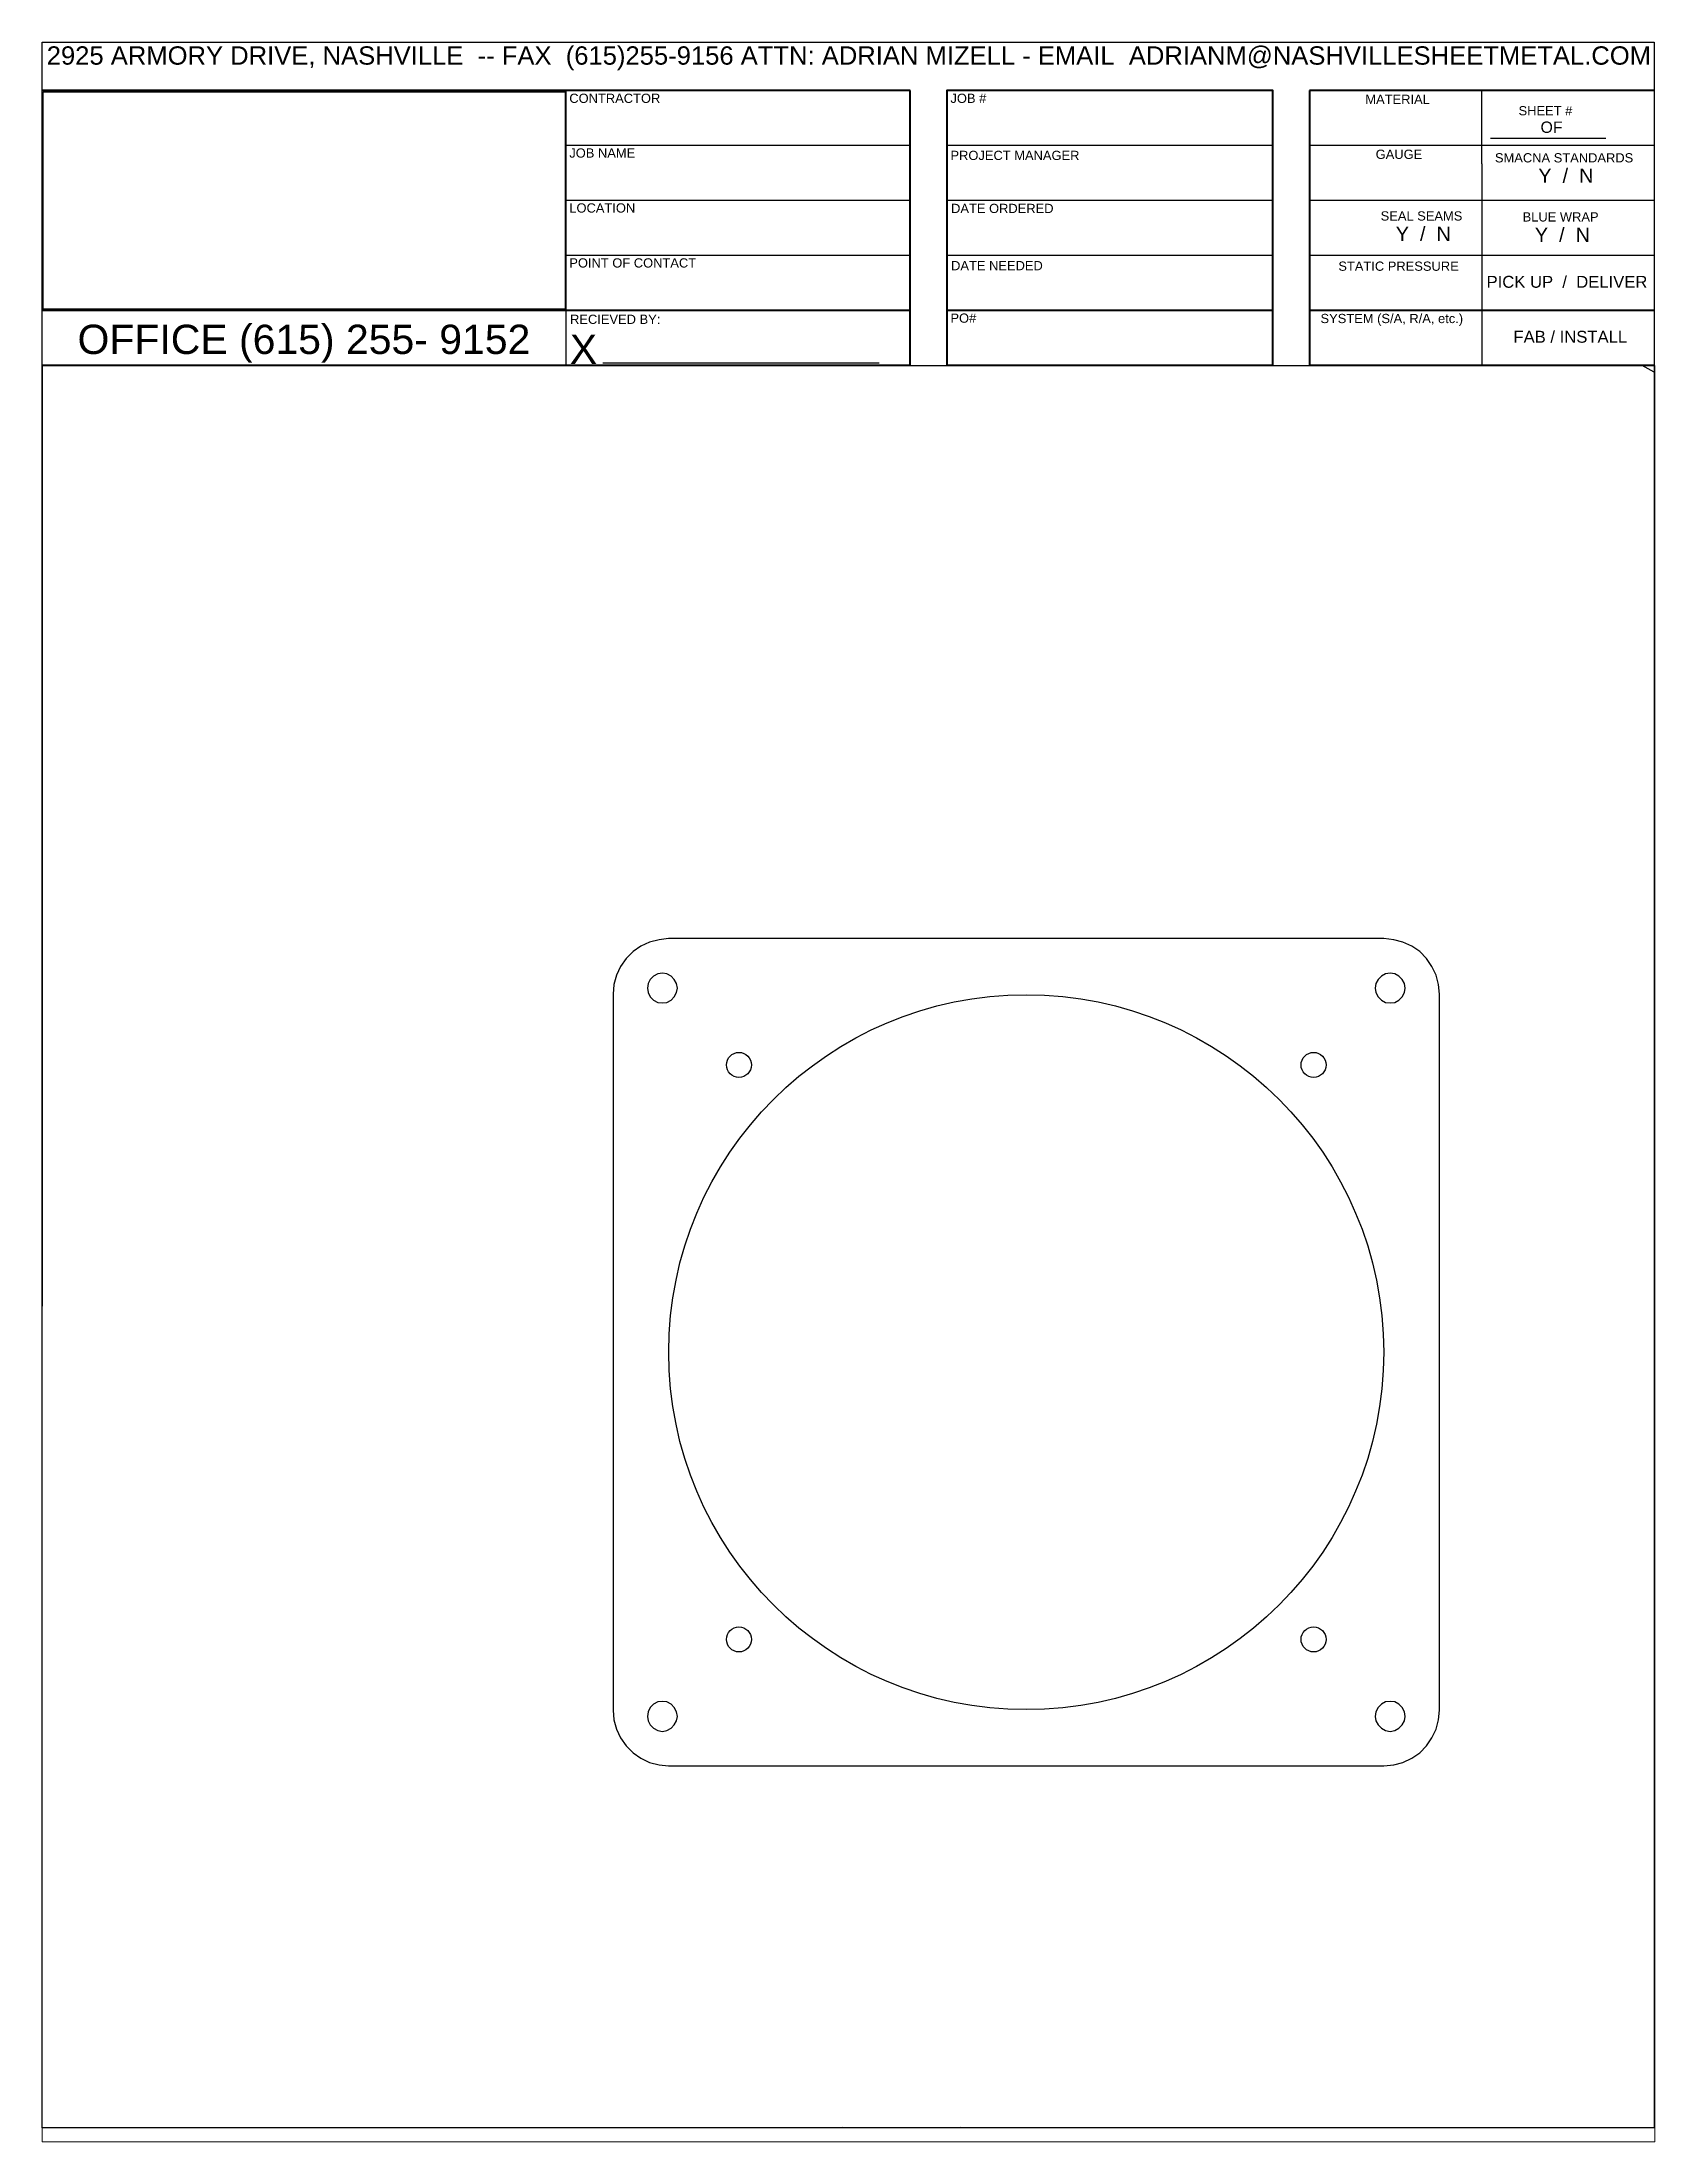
# Paper-space layout 'Layout1' of a CAD drawing. Header units: inches. Extents: x 0 to 8, y 0 to 10.5.
# The model-space entities are those that its viewports show. They can reach past a viewport. Long polylines and large blocks are cut down to what shows.
import ezdxf

# ---------------------------------------------------------------- set-up
doc = ezdxf.new("R2010")
doc.units = ezdxf.units.IN
doc.header["$MEASUREMENT"] = 0
doc.header["$XCLIPFRAME"] = 2
doc.layers.add('alum cab', color=9, linetype='Continuous')
doc.layers.add('trace', color=10, linetype='Continuous')
doc.styles.get("Standard").update_dxf_attribs({"font": 'arial.ttf'})
picture_1 = doc.add_image_def('image1.jpg', size_in_pixel=(240, 100))

# ---------------------------------------------------------------- blocks, each defined once
blk = doc.blocks.new('8x10 title block')
at = {"lineweight": 40}
for p, q in [((4.578344399210621, 10.74341926001934), (0, 10.74341926001934)), ((4.578344399210621, 10.16387380547388), (4.578344399210621, 10.74341926001934)), ((8.5, 10.74341926001934), (6.684058563241677, 10.74341926001934)), ((6.684058563241677, 10.74341926001934), (6.684058563241677, 9.294555623655702)), ((4.578344399210621, 9.294555623655702), (4.578344399210621, 10.16387380547388))]:
    blk.add_line(p, q, dxfattribs=at)
for p, q in [((7.592029281620838, 10.3570556236557), (7.592029281620831, 10.74341926001934)), ((8.5, 10.74341926001934), (8.5, 9.294555623655702)), ((4.578344399210621, 10.45364653274661), (2.762402962452298, 10.45364653274661)), ((6.490876745059864, 10.45364653274661), (4.771526217392441, 10.45364653274661)), ((8.5, 10.45364653274661), (6.684058563241677, 10.45364653274661)), ((7.637075811882482, 10.49247678570442), (8.245950727795218, 10.49247678570442)), ((7.592029281620838, 10.3570556236557), (7.592029281620838, 9.294555623655702)), ((4.578344399210621, 10.16387380547388), (2.762402962452298, 10.16387380547388)), ((6.490876745059864, 10.16387380547388), (4.771526217392441, 10.16387380547388)), ((8.5, 10.16387380547388), (6.684058563241677, 10.16387380547388)), ((4.578344399210621, 9.874101078201157), (2.762402962452298, 9.874101078201157)), ((6.490876745059864, 9.874101078201157), (4.771526217392441, 9.874101078201157)), ((8.5, 9.874101078201157), (6.684058563241677, 9.874101078201157)), ((2.762402962452298, 9.58432835092843), (2.762402962452298, 9.294555623655702)), ((2.95660677604539, 9.30877473760224), (4.413606833087953, 9.30877473760224))]:
    blk.add_line(p, q)
for points in [[(0, 11), (8.5, 11), (8.5, 0), (0, 0)], [(0, 11), (8.5, 11), (8.5, 0), (0, 0)], [(7.1e-15, 9.294555623655702), (8.5, 9.294555623655702), (8.5, 0), (7.1e-15, 0)]]:
    blk.add_lwpolyline(points, close=True)
blk.add_lwpolyline([(2.762402962452298, 10.74341926001934), (2.762402962452298, 9.58432835092843)])
for points in [[(6.490876745059857, 9.294555623655702), (6.490876745059857, 10.74341926001934), (4.771526217392448, 10.74341926001934), (4.771526217392448, 9.294555623655702)], [(4.578344399210621, 9.58432835092843), (0, 9.58432835092843)], [(6.490876745059857, 9.58432835092843), (4.771526217392448, 9.58432835092843)], [(8.5, 9.58432835092843), (6.684058563241677, 9.58432835092843)], [(4.578344399210621, 9.294555623655702), (0, 9.294555623655702)], [(6.490876745059857, 9.294555623655702), (4.771526217392448, 9.294555623655702)], [(8.5, 9.294555623655702), (6.684058563241677, 9.294555623655702)]]:
    blk.add_lwpolyline(points, dxfattribs=at)
at = {"color": 1}
blk.add_lwpolyline([(7.1e-15, 9.294555623655702), (7.1e-15, 4.332951747807351)], dxfattribs=at)
at = {"color": 4}
for points in [[(8.5, 9.258471231831347), (8.4375, 9.2945556236557)], [(4.22364257394669, -1.8e-15), (4.21875, 0.00282472888515)], [(4.84375, 0.00282472888515), (4.838857426053309, -1.8e-15)]]:
    blk.add_lwpolyline(points, dxfattribs=at)
at = {"attachment_point": 1}
for s, width, insert, char_height in [('\\pxqc;2925 ARMORY DRIVE, NASHVILLE  -- FAX  (615)255-9156 ATTN: ADRIAN MIZELL - EMAIL  ADRIANM@NASHVILLESHEETMETAL.COM', 8.509207634093343, (0, 10.97706125011389), 0.0965909090909091), ('CONTRACTOR', 1.315961921693372, (2.780449634595484, 10.72739733539403), 0.0486818181818182), ('JOB #', 1.315961921693372, (4.790203998979812, 10.72734610017006), 0.0486818181818182), ('MATERIAL', 1.315961921693372, (6.977932307610686, 10.72204876665252), 0.0486818181818182), ('SHEET #\\P\\pxqc;{\\H1.2308x;OF \\L         }', 0.3479313041330538, (7.785732290137218, 10.66187094808057), 0.0486818181818182), ('JOB NAME', 1.315961921693372, (2.780449634595484, 10.43896331725666), 0.0486818181818182), ('PROJECT MANAGER', 1.315961921693372, (4.790299143650869, 10.42638387017811), 0.0486818181818182), ('GAUGE', 1.315961921693372, (7.032426202147775, 10.4322760393798), 0.0486818181818182), ('\\pxqc;SMACNA STANDARDS\\P {\\H1.5385x;Y  /  N}', 1.056779186009492, (7.49750491156135, 10.41365600073436), 0.0486818181818182), ('LOCATION', 1.315961921693372, (2.780449634595484, 10.14919058998394), 0.0486818181818182), ('DATE ORDERED', 1.315961921693372, (4.793543736114571, 10.14678825196372), 0.0486818181818182), ('\\pxqc;SEAL SEAMS\\P {\\H1.5385x;Y  /  N}', 1.056779186009492, (6.745594693566367, 10.10718424917297), 0.0486818181818182), ('\\pxqc;BLUE WRAP\\P {\\H1.5385x;Y  /  N}', 1.056779186009492, (7.479114057747139, 10.10209079116704), 0.0486818181818182), ('POINT OF CONTACT', 1.315961921693372, (2.780449634595477, 9.85941786271121), 0.0486818181818182), ('DATE NEEDED', 1.315961921693372, (4.793543736114571, 9.84495217920766), 0.0486818181818182), ('STATIC PRESSURE', 1.315961921693372, (6.835513438235068, 9.842232744487594), 0.0486818181818182), ('PICK UP  /  DELIVER', 1.129733249533146, (7.61718368527341, 9.766829177270075), 0.0627840909090909), ('RECIEVED BY:', 1.315961921693372, (2.784420481174421, 9.562039242199177), 0.0486818181818182), ('PO#', 1.315961921693372, (4.790203998979812, 9.568255191079148), 0.0486818181818182), ('SYSTEM (S/A, R/A, etc.)', 1.315961921693372, (6.741475914469887, 9.566327306116511), 0.0486818181818182), ('\\pxqc;OFFICE (615) 255- 9152', 2.762402962452297, (0, 9.509272885223467), 0.1545454545454545), ('X', 1.315961921693372, (2.78315110345855, 9.457296407481476), 0.1545454545454545), ('\\pxqc;FAB / INSTALL ', 0.8828163147265897, (7.61718368527341, 9.477056449997349), 0.0627840909090909)]:
    blk.add_mtext_dynamic_manual_height_columns(s, width=width, gutter_width=1, heights=[0], dxfattribs=dict(at, insert=insert, char_height=char_height))
image = blk.add_image(picture_1, insert=(0.005591206782448, 9.590732866479105), size_in_units=(2.75284090909092, 1.14701704545455))
image.set_boundary_path([(-0.5, -0.5), (239.5, 99.50000000000001)])
image.dxf.clipping = 0

msp = doc.modelspace()

# ---------------------------------------------------------------- linework, layer by layer
for centre, radius in [((5.501124538938164, 4.407525062116359), 2.572086202120639), ((3.434195405079798, 6.474454195974725), 0.0899999999999999), ((7.56805367279653, 6.474454195974725), 0.0899999999999999), ((3.434195405079798, 2.340595928257993), 0.0899999999999999), ((7.56805367279653, 2.340595928257993), 0.0900000000000001)]:
    msp.add_circle(centre, radius)
at = {"layer": 'alum cab'}
for p, q in [((2.672173681699909, 7.289333021518078), (2.622333428860734, 7.239492768678903)), ((2.727994764879774, 7.329205223789447), (2.672173681699909, 7.289333021518078)), ((2.791790288513929, 7.357115765379379), (2.727994764879774, 7.329205223789447)), ((2.859573032375202, 7.375058256401477), (2.791790288513929, 7.357115765379379)), ((2.927355776236503, 7.383032696855739), (2.859573032375202, 7.375058256401477)), ((8.074857089466853, 7.383032696855739), (2.927355776236503, 7.383032696855739)), ((8.144633443441727, 7.375058256401477), (8.074857089466853, 7.383032696855739)), ((8.210422577189426, 7.357115765379379), (8.144633443441727, 7.375058256401477)), ((8.274218100823582, 7.329205223789447), (8.210422577189426, 7.357115765379379)), ((8.33203279411702, 7.289333021518078), (8.274218100823582, 7.329205223789447)), ((8.379879436842648, 7.239492768678903), (8.33203279411702, 7.289333021518078)), ((2.552557074885861, 7.119876161864883), (2.534614583863763, 7.052093418003611)), ((2.582461226589366, 7.181678075385466), (2.552557074885861, 7.119876161864883)), ((2.622333428860734, 7.239492768678903), (2.582461226589366, 7.181678075385466)), ((2.819700830103862, 7.113895331524194), (2.795777508741046, 7.089972010161378)), ((2.849604981807367, 7.129844212432718), (2.819700830103862, 7.113895331524194)), ((2.883496353738017, 7.133831432659864), (2.849604981807367, 7.129844212432718)), ((2.915394115555095, 7.129844212432718), (2.883496353738017, 7.133831432659864)), ((2.947291877372173, 7.113895331524194), (2.915394115555095, 7.129844212432718)), ((2.969221588621415, 7.089972010161378), (2.947291877372173, 7.113895331524194)), ((8.056914598444756, 7.113895331524194), (8.03299127708194, 7.089972010161378)), ((8.08681875014826, 7.129844212432718), (8.056914598444756, 7.113895331524194)), ((8.118716511965339, 7.133831432659864), (8.08681875014826, 7.129844212432718)), ((8.152607883895989, 7.129844212432718), (8.118716511965339, 7.133831432659864)), ((8.182512035599494, 7.113895331524194), (8.152607883895989, 7.129844212432718)), ((8.20643535696231, 7.089972010161378), (8.182512035599494, 7.113895331524194)), ((8.419751639113988, 7.181678075385466), (8.379879436842648, 7.239492768678903)), ((8.449655790817493, 7.119876161864883), (8.419751639113988, 7.181678075385466)), ((8.467598281839592, 7.052093418003611), (8.449655790817493, 7.119876161864883)), ((2.534614583863763, 7.052093418003611), (2.528633753523074, 6.982317064028737)), ((2.528633753523074, 6.982317064028737), (2.528633753523074, 1.832822140684815)), ((2.781822237946094, 7.060067858457873), (2.775841407605376, 7.026176486527223)), ((2.775841407605376, 7.026176486527223), (2.781822237946094, 6.994278724710145)), ((2.795777508741046, 7.089972010161378), (2.781822237946094, 7.060067858457873)), ((2.781822237946094, 6.994278724710145), (2.795777508741046, 6.96437457300664)), ((2.795777508741046, 6.96437457300664), (2.819700830103862, 6.940451251643853)), ((2.947291877372173, 6.940451251643853), (2.969221588621415, 6.96437457300664)), ((2.98517046952994, 7.060067858457873), (2.969221588621415, 7.089972010161378)), ((2.969221588621415, 6.96437457300664), (2.98517046952994, 6.994278724710145)), ((2.991151299870629, 7.026176486527223), (2.98517046952994, 7.060067858457873)), ((2.98517046952994, 6.994278724710145), (2.991151299870629, 7.026176486527223)), ((8.017042396173416, 7.060067858457873), (8.011061565832726, 7.026176486527223)), ((8.011061565832726, 7.026176486527223), (8.017042396173416, 6.994278724710145)), ((8.03299127708194, 7.089972010161378), (8.017042396173416, 7.060067858457873)), ((8.017042396173416, 6.994278724710145), (8.03299127708194, 6.96437457300664)), ((8.03299127708194, 6.96437457300664), (8.056914598444756, 6.940451251643853)), ((8.182512035599494, 6.940451251643853), (8.20643535696231, 6.96437457300664)), ((8.222384237870834, 7.060067858457873), (8.20643535696231, 7.089972010161378)), ((8.20643535696231, 6.96437457300664), (8.222384237870834, 6.994278724710145)), ((8.22637145809798, 7.026176486527223), (8.222384237870834, 7.060067858457873)), ((8.222384237870834, 6.994278724710145), (8.22637145809798, 7.026176486527223)), ((8.47357911218031, 6.982317064028737), (8.467598281839592, 7.052093418003611)), ((2.819700830103862, 6.940451251643853), (2.849604981807367, 6.9245023707353)), ((2.849604981807367, 6.9245023707353), (2.883496353738017, 6.920515150508155)), ((2.883496353738017, 6.920515150508155), (2.915394115555095, 6.9245023707353)), ((2.915394115555095, 6.9245023707353), (2.947291877372173, 6.940451251643853)), ((8.056914598444756, 6.940451251643853), (8.08681875014826, 6.9245023707353)), ((8.08681875014826, 6.9245023707353), (8.118716511965339, 6.920515150508155)), ((8.118716511965339, 6.920515150508155), (8.152607883895989, 6.9245023707353)), ((8.152607883895989, 6.9245023707353), (8.182512035599494, 6.940451251643853)), ((2.528633753523074, 1.832822140684815), (2.534614583863763, 1.763045786709955)), ((2.781822237946094, 1.820860480003407), (2.775841407605376, 1.786969108072771)), ((2.795777508741046, 1.850764631706912), (2.781822237946094, 1.820860480003407)), ((2.819700830103862, 1.874687953069727), (2.795777508741046, 1.850764631706912)), ((2.849604981807367, 1.890636833978252), (2.819700830103862, 1.874687953069727)), ((2.883496353738017, 1.894624054205397), (2.849604981807367, 1.890636833978252)), ((2.915394115555095, 1.890636833978252), (2.883496353738017, 1.894624054205397)), ((2.947291877372173, 1.874687953069727), (2.915394115555095, 1.890636833978252)), ((2.969221588621415, 1.850764631706912), (2.947291877372173, 1.874687953069727)), ((2.98517046952994, 1.820860480003407), (2.969221588621415, 1.850764631706912)), ((2.991151299870629, 1.786969108072771), (2.98517046952994, 1.820860480003407)), ((8.017042396173416, 1.820860480003407), (8.011061565832726, 1.786969108072771)), ((8.03299127708194, 1.850764631706912), (8.017042396173416, 1.820860480003407)), ((8.056914598444756, 1.874687953069727), (8.03299127708194, 1.850764631706912)), ((8.08681875014826, 1.890636833978252), (8.056914598444756, 1.874687953069727)), ((2.534614583863763, 1.763045786709955), (2.552557074885861, 1.695263042848669)), ((2.552557074885861, 1.695263042848669), (2.582461226589366, 1.6334611293281)), ((2.775841407605376, 1.786969108072771), (2.781822237946094, 1.755071346255693)), ((2.781822237946094, 1.755071346255693), (2.795777508741046, 1.725167194552188)), ((2.795777508741046, 1.725167194552188), (2.819700830103862, 1.701243873189387)), ((2.819700830103862, 1.701243873189387), (2.849604981807367, 1.685294992280834)), ((2.849604981807367, 1.685294992280834), (2.883496353738017, 1.679314161940144)), ((2.883496353738017, 1.679314161940144), (2.915394115555095, 1.685294992280834)), ((2.915394115555095, 1.685294992280834), (2.947291877372173, 1.701243873189387)), ((2.947291877372173, 1.701243873189387), (2.969221588621415, 1.725167194552188)), ((2.969221588621415, 1.725167194552188), (2.98517046952994, 1.755071346255693)), ((2.98517046952994, 1.755071346255693), (2.991151299870629, 1.786969108072771)), ((8.011061565832726, 1.786969108072771), (8.017042396173416, 1.755071346255693)), ((8.017042396173416, 1.755071346255693), (8.03299127708194, 1.725167194552188)), ((8.03299127708194, 1.725167194552188), (8.056914598444756, 1.701243873189387)), ((8.056914598444756, 1.701243873189387), (8.08681875014826, 1.685294992280834)), ((8.08681875014826, 1.685294992280834), (8.118716511965339, 1.679314161940144)), ((8.118716511965339, 1.679314161940144), (8.152607883895989, 1.685294992280834)), ((8.152607883895989, 1.685294992280834), (8.182512035599494, 1.701243873189387)), ((8.182512035599494, 1.701243873189387), (8.20643535696231, 1.725167194552188)), ((8.20643535696231, 1.725167194552188), (8.222384237870834, 1.755071346255693)), ((8.222384237870834, 1.755071346255693), (8.22637145809798, 1.786969108072771)), ((2.582461226589366, 1.6334611293281), (2.622333428860734, 1.575646436034649)), ((2.622333428860734, 1.575646436034649), (2.672173681699909, 1.525806183195474)), ((2.672173681699909, 1.525806183195474), (2.727994764879774, 1.485933980924134)), ((2.727994764879774, 1.485933980924134), (2.791790288513929, 1.456029829220614)), ((2.791790288513929, 1.456029829220614), (2.859573032375202, 1.438087338198517)), ((2.859573032375202, 1.438087338198517), (2.927355776236503, 1.432106507857813)), ((2.927355776236503, 1.432106507857813), (8.074857089466853, 1.432106507857813)), ((8.074857089466853, 1.432106507857813), (8.144633443441727, 1.438087338198517)), ((8.144633443441727, 1.438087338198517), (8.210422577189426, 1.456029829220614)), ((8.210422577189426, 1.456029829220614), (8.274218100823582, 1.485933980924134))]:
    msp.add_line(p, q, dxfattribs=at)
for points in [[(8.274218100823582, 1.485933980924134), (8.33203279411702, 1.525806183195474), (8.379879436842648, 1.575646436034649), (8.419751639113988, 1.6334611293281), (8.449655790817493, 1.695263042848669), (8.467598281839592, 1.763045786709955), (8.47357911218031, 1.832822140684815), (8.47357911218031, 6.982317064028737)], [(8.22637145809798, 1.786969108072771), (8.222384237870834, 1.820860480003407), (8.20643535696231, 1.850764631706912), (8.182512035599494, 1.874687953069727), (8.152607883895989, 1.890636833978252), (8.118716511965339, 1.894624054205397), (8.08681875014826, 1.890636833978252)]]:
    msp.add_lwpolyline(points, dxfattribs=at)

psp = doc.layouts.get("Layout1")

# ---------------------------------------------------------------- block references
at = {"xscale": 0.9449999955, "yscale": 0.9449999955, "zscale": 0.9449999955}
psp.add_blockref('8x10 title block', (3.37358587146e-05, 0.0698854392208048), dxfattribs=at)

# ---------------------------------------------------------------- viewports
at = {"layer": 'trace'}
psp.add_viewport(center=(4.018748832397012, 4.426613002531209), size=(8.037430193076581, 8.853254918437466), view_center_point=(4.222291409414348, 5.115954071844957), view_height=12.78253437223902, dxfattribs=at)

doc.saveas('drawing.dxf')
